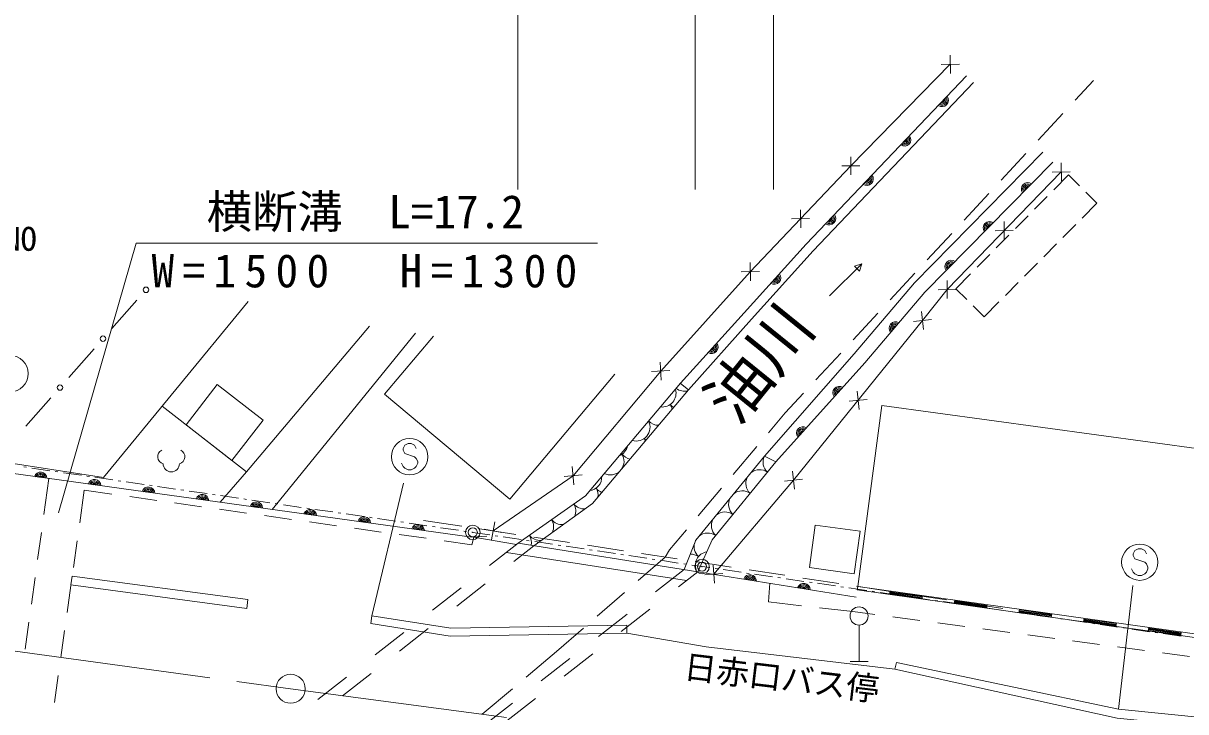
# Model space of a CAD drawing. Units: millimetres, scale not verified. Extents: x 40000 to 680000, y 20000 to 380000.
# Drawn here: x 153438 to 217502, y 277408 to 315323 of the extents above; entities that cross this region are included whole.
import ezdxf
from ezdxf.enums import TextEntityAlignment as Align

# ---------------------------------------------------------------- set-up
doc = ezdxf.new("R2010")
doc.units = ezdxf.units.MM
doc.header["$LTSCALE"] = 1000
doc.header["$PDMODE"] = 32
doc.header["$PDSIZE"] = 500
doc.linetypes.add('CHAIN', pattern=[18.5, 12, -1.5, 3.5, -1.5])
for name, color, linetype, lineweight in [('M-BGD', 7, 'Continuous', 13), ('M-BMK', 2, 'CHAIN', 13), ('M-BMK-ROW', 30, 'Continuous', 13), ('M-BMK-SRVR', 3, 'Continuous', 13), ('M-STR-HTXT', 7, 'Continuous', 13), ('M-STR-STR1', 1, 'Continuous', 13)]:
    doc.layers.add(name, color=color, linetype=linetype, lineweight=lineweight)
doc.styles.add('ＭＳ ゴシック', font='')
doc.styles.get('ＭＳ ゴシック').set_extended_font_data('MS Gothic')

msp = doc.modelspace()

# ---------------------------------------------------------------- linework, layer by layer
at = {"layer": 'M-BGD'}
for p, q in [((204523, 313563), (204533, 312563)), ((204028, 313058), (205028, 313068)), ((212422, 312171), (211412, 311083)), ((210732, 310350), (209371, 308885)), ((208691, 308152), (207330, 306686)), ((199042, 307974), (199052, 306974)), ((210631, 307640), (210646, 306640)), ((198547, 307469), (199547, 307479)), ((210139, 307132), (211138, 307147)), ((211044, 306969), (210225, 306144)), ((211648, 306369), (211044, 306969)), ((206650, 305953), (205289, 304487)), ((209873, 305789), (209168, 305079)), ((212607, 305417), (212003, 306016)), ((196262, 305057), (196288, 304057)), ((211789, 304592), (212607, 305417)), ((195775, 304544), (196775, 304570)), ((207488, 304399), (207503, 303400)), ((208816, 304724), (208112, 304015)), ((204608, 303754), (203248, 302289)), ((206996, 303892), (207996, 303907)), ((210732, 303527), (211437, 304237)), ((207760, 303660), (207055, 302950)), ((209675, 302463), (210380, 303172)), ((206703, 302595), (205998, 301885)), ((193490, 302140), (193516, 301140)), ((197872, 300321), (199654, 302074)), ((199255, 301945), (199654, 302074)), ((199518, 301678), (199255, 301945)), ((199654, 302074), (199518, 301678)), ((208619, 301398), (209323, 302108)), ((193003, 301627), (194003, 301653)), ((202567, 301556), (201207, 300090)), ((204345, 301159), (204360, 300159)), ((205646, 301531), (204828, 300706)), ((203853, 300652), (204853, 300667)), ((204828, 300706), (205432, 300106)), ((207562, 300333), (208266, 301043)), ((159706, 300080), (158328, 298514)), ((206391, 299154), (207210, 299979)), ((200526, 299357), (199165, 297892)), ((202941, 299458), (203053, 298464)), ((205787, 299754), (206391, 299154)), ((165747, 290613), (172524, 298641)), ((202500, 298905), (203494, 299017)), ((175055, 298250), (167161, 288543)), ((173355, 294891), (176043, 298097)), ((157337, 297388), (155958, 295822)), ((188543, 296667), (188594, 295669)), ((198485, 297159), (197124, 295693)), ((180251, 289109), (186034, 296005)), ((188069, 296142), (189068, 296194)), ((190106, 295133), (189653, 295491)), ((154967, 294696), (153588, 293130)), ((180251, 289109), (173355, 294891)), ((196444, 294960), (195434, 293872)), ((199389, 295055), (199495, 294061)), ((198945, 294505), (199940, 294611)), ((195434, 293872), (194505, 292773)), ((174641, 292180), (174459, 292089)), ((174823, 292180), (174641, 292180)), ((175005, 292089), (174823, 292180)), ((174459, 292089), (174368, 291907)), ((174368, 291907), (174368, 291816)), ((174368, 291816), (174459, 291634)), ((174459, 291634), (175005, 291453)), ((175096, 291907), (175005, 292089)), ((193859, 292009), (192568, 290481)), ((174368, 290907), (174277, 291089)), ((174459, 290816), (174368, 290907)), ((175005, 291453), (175096, 291362)), ((175096, 290907), (175005, 290816)), ((175096, 291362), (175187, 291180)), ((175187, 291089), (175096, 290907)), ((175187, 291180), (175187, 291089)), ((183696, 290906), (183783, 289910)), ((194282, 291475), (194918, 291179)), ((154574, 288277), (154847, 290248)), ((174641, 290725), (174459, 290816)), ((174823, 290725), (174641, 290725)), ((175005, 290816), (174823, 290725)), ((183241, 290364), (184237, 290452)), ((195390, 290102), (196385, 290208)), ((195835, 290652), (195941, 289658)), ((156800, 289608), (156548, 287819)), ((156800, 289608), (158316, 289395)), ((191922, 289718), (190631, 288190)), ((159307, 289256), (160792, 289047)), ((161782, 288908), (163268, 288699)), ((164258, 288559), (165743, 288351)), ((166734, 288211), (168219, 288002)), ((169209, 287863), (170695, 287654)), ((175495, 287949), (177615, 287627)), ((179419, 287858), (179238, 286875)), ((154231, 285801), (154436, 287286)), ((171685, 287515), (173170, 287306)), ((174160, 287167), (175646, 286958)), ((178152, 286606), (178267, 287026)), ((180618, 286610), (178267, 287026)), ((178604, 287477), (180581, 287176)), ((178837, 287457), (179821, 287276)), ((181570, 287026), (183547, 286725)), ((189986, 287427), (189056, 286327)), ((156409, 286828), (156200, 285343)), ((176636, 286819), (178152, 286606)), ((184536, 286575), (186513, 286274)), ((214875, 286371), (214693, 286280)), ((215057, 286371), (214875, 286371)), ((215239, 286280), (215057, 286371)), ((188822, 285923), (187334, 284636)), ((187501, 286124), (189479, 285823)), ((189056, 286327), (188822, 285923)), ((214693, 286280), (214602, 286098)), ((214602, 286098), (214602, 286007)), ((214602, 286007), (214693, 285825)), ((214693, 285825), (215239, 285644)), ((215330, 286098), (215239, 286280)), ((190467, 285673), (192445, 285372)), ((199332, 283718), (190617, 285122)), ((191453, 285479), (191535, 284482)), ((193433, 285222), (195411, 284921)), ((214602, 285098), (214511, 285280)), ((214693, 285007), (214602, 285098)), ((215239, 285644), (215330, 285553)), ((215330, 285098), (215239, 285007)), ((215330, 285553), (215421, 285371)), ((215421, 285280), (215330, 285098)), ((215421, 285371), (215421, 285280)), ((153888, 283324), (154093, 284810)), ((190996, 284940), (191992, 285021)), ((194583, 284483), (194499, 283457)), ((196399, 284771), (198376, 284471)), ((214875, 284916), (214693, 285007)), ((215057, 284916), (214875, 284916)), ((215239, 285007), (215057, 284916)), ((156060, 284353), (155851, 282867)), ((186578, 283981), (185066, 282672)), ((199365, 284320), (201342, 284020)), ((199426, 284311), (199398, 284113)), ((199398, 284113), (232931, 279381)), ((199426, 284311), (232730, 279611)), ((201208, 284059), (201180, 283861)), ((201186, 283901), (202968, 283650)), ((201192, 283941), (202974, 283689)), ((201197, 283980), (202980, 283729)), ((201203, 284020), (202985, 283768)), ((202331, 283869), (204308, 283569)), ((202963, 283610), (202991, 283808)), ((194499, 283457), (196334, 283247)), ((204773, 283556), (204745, 283358)), ((204751, 283398), (206533, 283146)), ((204756, 283438), (206539, 283186)), ((204762, 283477), (206544, 283226)), ((204768, 283517), (206550, 283265)), ((205297, 283418), (207417, 283096)), ((206528, 283107), (206555, 283305)), ((172656, 282695), (172588, 282263)), ((197327, 283134), (199162, 282924)), ((199162, 282924), (200365, 282764)), ((201356, 282632), (202843, 282434)), ((208338, 283053), (208310, 282855)), ((208315, 282895), (210098, 282643)), ((208321, 282935), (210103, 282683)), ((208327, 282974), (210109, 282723)), ((208332, 283014), (210115, 282762)), ((210092, 282604), (210120, 282802)), ((211902, 282550), (211875, 282352)), ((153545, 280848), (153750, 282334)), ((184310, 282018), (182823, 280731)), ((199499, 282182), (199499, 280182)), ((203835, 282302), (205321, 282105)), ((206313, 281973), (207800, 281775)), ((211880, 282392), (213662, 282140)), ((211886, 282432), (213668, 282180)), ((211891, 282471), (213674, 282220)), ((211897, 282511), (213679, 282259)), ((213657, 282101), (213685, 282299)), ((215467, 282047), (215439, 281849)), ((215445, 281889), (217227, 281637)), ((215450, 281929), (217233, 281677)), ((215456, 281968), (217238, 281717)), ((215462, 282008), (217244, 281756)), ((155712, 281877), (155503, 280392)), ((208791, 281643), (210278, 281445)), ((211269, 281313), (212756, 281115)), ((217222, 281598), (217250, 281796)), ((182823, 280731), (181155, 279321)), ((213747, 280984), (215234, 280786)), ((216225, 280654), (217712, 280456)), ((198999, 280182), (199999, 280182)), ((201563, 280122), (201461, 279746)), ((155363, 279402), (155154, 277916)), ((180391, 278676), (178724, 277267))]:
    msp.add_line(p, q, dxfattribs=at)
for points in [[(179329, 287366), (183739, 290408), (188569, 296168), (193503, 301640), (199047, 307474), (204528, 313063)], [(189666, 295506), (193163, 299385), (196583, 303155), (205421, 312425)], [(190106, 295133), (193562, 299024), (196977, 302788), (205810, 312054)], [(209627, 308219), (202550, 301032), (199229, 297124), (194295, 291490)], [(210179, 307676), (203121, 300510), (199811, 296615), (194918, 291179)], [(191494, 284981), (195888, 290155), (202997, 298961), (204353, 300659), (210639, 307140)], [(151908, 291221), (157866, 290311), (165830, 300001)], [(180717, 286688), (184414, 289302), (189666, 295506)], [(181569, 286553), (184806, 288874), (190106, 295133)], [(161089, 294232), (165747, 290613), (164287, 288941)], [(231813, 279627), (233288, 289828), (200761, 294277), (199426, 284311)], [(189869, 285240), (190494, 286848), (194295, 291490)], [(194918, 291179), (191398, 286869), (190617, 285122)], [(178985, 287073), (178165, 287020), (151430, 290721)], [(172656, 282695), (177003, 282010), (186697, 282171)], [(172588, 282263), (176973, 281571), (186705, 281733)], [(186697, 282171), (186705, 281733), (191072, 280987), (201461, 279746)], [(201563, 280122), (213802, 277550), (231298, 275795)], [(201461, 279746), (213724, 277058), (231248, 275301)]]:
    msp.add_lwpolyline(points, dxfattribs=at)
for points in [[(162410, 293205), (164939, 291241), (166661, 293458), (164133, 295422)], [(199559, 287351), (199237, 285004), (196766, 285343), (197088, 287690)], [(156133, 284869), (165820, 283581), (165756, 283100), (156069, 284388)]]:
    msp.add_lwpolyline(points, close=True, dxfattribs=at)
for centre, radius in [((160202, 300643), 150), ((157832, 297951), 150), ((152714, 296028), 1000), ((155463, 295259), 150), ((174732, 291453), 1000), ((214966, 285644), 1000), ((199499, 282682), 500)]:
    msp.add_circle(centre, radius, dxfattribs=at)
for centre, radius, start, end in [((204068, 311084), 354, 235.16495, 37.57013), ((204068, 311084), 283, 237.38899, 35.34609), ((204068, 311084), 212, 241.13532, 31.59977), ((204068, 311084), 142, 248.84705, 23.88804), ((204068, 311084), 100, 259.16471, 13.57038), ((201998, 308913), 354, 235.16495, 37.57013), ((201998, 308913), 283, 237.38899, 35.34609), ((201998, 308913), 212, 241.13532, 31.59977), ((201998, 308913), 142, 248.84705, 23.88804), ((201998, 308913), 100, 259.16471, 13.57038), ((199928, 306742), 354, 235.16495, 37.57013), ((199928, 306742), 283, 237.38899, 35.34609), ((199928, 306742), 212, 241.13532, 31.59977), ((199928, 306742), 142, 248.84705, 23.88804), ((199928, 306742), 100, 259.16471, 13.57038), ((208794, 306192), 354, 54.23669, 216.64187), ((208794, 306192), 283, 56.46073, 214.41783), ((208794, 306192), 212, 60.20706, 210.6715), ((208794, 306192), 142, 67.91879, 202.95977), ((208794, 306192), 100, 78.23645, 192.64211), ((197858, 304570), 354, 235.16495, 37.57013), ((197858, 304570), 283, 237.38899, 35.34609), ((197858, 304570), 212, 241.13532, 31.59977), ((197858, 304570), 142, 248.84705, 23.88804), ((197858, 304570), 100, 259.16471, 13.57038), ((206689, 304055), 354, 54.23669, 216.64187), ((206689, 304055), 283, 56.46073, 214.41783), ((206689, 304055), 212, 60.20706, 210.6715), ((206689, 304055), 142, 67.91879, 202.95977), ((206689, 304055), 100, 78.23645, 192.64211), ((204584, 301917), 354, 54.23669, 216.64187), ((204584, 301917), 283, 56.46073, 214.41783), ((204584, 301917), 212, 60.20706, 210.6715), ((204584, 301917), 142, 67.91879, 202.95977), ((204584, 301917), 100, 78.23645, 192.64211), ((194833, 301306), 354, 236.5886, 38.99378), ((194833, 301306), 283, 238.81264, 36.76974), ((194833, 301306), 212, 242.55897, 33.02342), ((194833, 301306), 142, 250.2707, 25.31169), ((194833, 301306), 100, 260.58836, 14.99402), ((201507, 298527), 354, 58.43287, 220.83805), ((201507, 298527), 283, 60.65691, 218.61401), ((201507, 298527), 212, 64.40324, 214.86769), ((201507, 298527), 142, 72.11497, 207.15596), ((201507, 298527), 100, 82.43263, 196.8383), ((191374, 297481), 354, 236.75939, 39.16457), ((191374, 297481), 283, 238.98343, 36.94053), ((191374, 297481), 212, 242.72975, 33.1942), ((191374, 297481), 142, 250.44148, 25.48247), ((191374, 297481), 100, 260.75914, 15.16481), ((188659, 294941), 752, 262.21845, 17.27346), ((189884, 295807), 752, 231.93944, 283.34903), ((198408, 294976), 354, 56.8102, 219.21538), ((198408, 294976), 283, 59.03424, 216.99134), ((198408, 294976), 212, 62.78056, 213.24501), ((198408, 294976), 142, 70.49229, 205.53328), ((198408, 294976), 100, 80.80996, 195.21562), ((188451, 293936), 752, 9.10749, 31.32426), ((189676, 294803), 752, 219.224, 238.52725), ((187226, 293070), 752, 252.28127, 27.21064), ((188451, 293936), 752, 223.12112, 270.38442), ((196401, 292746), 354, 56.8102, 219.21538), ((196401, 292746), 283, 59.03424, 216.99134), ((196401, 292746), 212, 62.78056, 213.24501), ((196401, 292746), 142, 70.49229, 205.53328), ((196401, 292746), 100, 80.80996, 195.21562), ((187018, 292066), 752, 19.90185, 31.32426), ((188243, 292932), 752, 219.224, 229.68988), ((161248, 291458), 402, 116.08703, 255.33416), ((161945, 291458), 402, 284.66584, 63.91297), ((186002, 292204), 752, 291.61513, 347.87678), ((185794, 291199), 752, 324.70126, 31.32426), ((187018, 292066), 752, 219.224, 259.59006), ((161596, 291069), 450, 180, 0), ((194958, 291146), 752, 154.09055, 226.80586), ((154389, 290257), 354, 0.91463, 163.31981), ((154389, 290257), 283, 3.13867, 161.09577), ((154389, 290257), 212, 6.885, 157.34945), ((154389, 290257), 142, 14.59673, 149.63772), ((154389, 290257), 100, 24.91439, 139.32006), ((184569, 290333), 752, 276.48429, 3.00762), ((185794, 291199), 752, 243.02012, 314.79065), ((185586, 290195), 752, 29.62519, 31.32426), ((186810, 291061), 752, 219.224, 220.85117), ((194009, 289984), 752, 153.50935, 226.80586), ((194009, 289984), 752, 54.7056, 127.86997), ((157361, 289845), 354, 0.91463, 163.31981), ((157361, 289845), 283, 3.13867, 161.09577), ((157361, 289845), 212, 6.885, 157.34945), ((157361, 289845), 142, 14.59673, 149.63772), ((157361, 289845), 100, 24.91439, 139.32006), ((160333, 289434), 354, 0.91463, 163.31981), ((160333, 289434), 283, 3.13867, 161.09577), ((160333, 289434), 212, 6.885, 157.34945), ((160333, 289434), 142, 14.59673, 149.63772), ((184361, 289328), 752, 352.32808, 31.32426), ((185586, 290195), 752, 219.224, 249.86672), ((193061, 288823), 752, 54.7056, 128.47831), ((160333, 289434), 100, 24.91439, 139.32006), ((163304, 289023), 354, 0.91463, 163.31981), ((163304, 289023), 283, 3.13867, 161.09577), ((163304, 289023), 212, 6.885, 157.34945), ((163304, 289023), 142, 14.59673, 149.63772), ((163304, 289023), 100, 24.91439, 139.32006), ((166276, 288611), 354, 0.91463, 163.31981), ((193061, 288823), 752, 152.90101, 226.80586), ((166276, 288611), 283, 3.13867, 161.09577), ((166276, 288611), 212, 6.885, 157.34945), ((166276, 288611), 142, 14.59673, 149.63772), ((166276, 288611), 100, 24.91439, 139.32006), ((169248, 288200), 354, 0.91463, 163.31981), ((169248, 288200), 283, 3.13867, 161.09577), ((169248, 288200), 212, 6.885, 157.34945), ((169248, 288200), 142, 14.59673, 149.63772), ((169248, 288200), 100, 24.91439, 139.32006), ((183136, 288462), 752, 337.51982, 31.32426), ((184361, 289328), 752, 219.224, 272.40124), ((192112, 287661), 752, 54.7056, 129.11809), ((172219, 287788), 354, 0.91463, 163.31981), ((172219, 287788), 283, 3.13867, 161.09577), ((172219, 287788), 212, 6.885, 157.34945), ((172219, 287788), 142, 14.59673, 149.63772), ((172219, 287788), 100, 24.91439, 139.32006), ((175191, 287377), 354, 0.91463, 163.31981), ((175191, 287377), 283, 3.13867, 161.09577), ((181912, 287596), 752, 336.10379, 31.32426), ((183136, 288462), 752, 219.224, 273.7631), ((192112, 287661), 752, 152.26123, 226.80586), ((175191, 287377), 212, 6.885, 157.34945), ((175191, 287377), 142, 14.59673, 149.63772), ((175191, 287377), 100, 24.91439, 139.32006), ((180687, 286730), 752, 348.18538, 31.32426), ((181912, 287596), 752, 219.224, 275.17912), ((191163, 286499), 752, 54.7056, 129.79483), ((191163, 286499), 752, 163.16047, 226.80586), ((191163, 286499), 752, 151.58449, 154.34204), ((190214, 285338), 752, 54.7056, 91.12352), ((191230, 285476), 752, 99.48026, 207.32689), ((193485, 284605), 354, 359.64888, 162.05406), ((193485, 284605), 283, 1.87292, 159.83002), ((193485, 284605), 212, 5.61925, 156.08369), ((193485, 284605), 142, 13.33097, 148.37196), ((193485, 284605), 100, 23.64864, 138.0543), ((196447, 284128), 354, 359.64888, 162.05406), ((196447, 284128), 283, 1.87292, 159.83002), ((196447, 284128), 212, 5.61925, 156.08369), ((196447, 284128), 142, 13.33097, 148.37196), ((196447, 284128), 100, 23.64864, 138.0543)]:
    msp.add_arc(centre, radius, start, end, dxfattribs=at)
at = {"layer": 'M-BMK'}
msp.add_lwpolyline([(69364, 292158), (133505, 283404), (168173, 278674), (191695, 275537), (214382, 272562), (235120, 270208), (258504, 267569), (267578, 266741), (289412, 264896), (309445, 263686), (327321, 262933), (348186, 262506), (367535, 262566), (391997, 263008), (424208, 263664), (450685, 264212), (467318, 264594), (485838, 264954), (567692, 266562)], dxfattribs=at)
at = {"layer": 'M-BMK-ROW'}
for p, q in [((153472, 290891), (153620, 290869)), ((153917, 290826), (154907, 290681)), ((155204, 290638), (155352, 290617)), ((155649, 290573), (156639, 290429)), ((156935, 290386), (157084, 290364)), ((157381, 290321), (158370, 290177)), ((158667, 290133), (158816, 290112)), ((159112, 290069), (160102, 289924)), ((160399, 289881), (160547, 289859)), ((160844, 289816), (161834, 289672)), ((162131, 289629), (162279, 289607)), ((162576, 289564), (163565, 289420)), ((163862, 289376), (164011, 289355)), ((164308, 289311), (165297, 289167)), ((165594, 289124), (165742, 289102)), ((166039, 289059), (167029, 288915)), ((167326, 288872), (167474, 288850)), ((167771, 288807), (168761, 288663)), ((169057, 288619), (169206, 288598)), ((169503, 288554), (170492, 288410)), ((170789, 288367), (170938, 288345)), ((171234, 288302), (172224, 288158)), ((172521, 288115), (172669, 288093)), ((172966, 288050), (173956, 287905)), ((174252, 287862), (174401, 287841)), ((174698, 287797), (175687, 287653)), ((175984, 287610), (176133, 287588)), ((176429, 287545), (177419, 287401)), ((177716, 287357), (177864, 287336)), ((178161, 287293), (178213, 287285)), ((178213, 287285), (179150, 287146)), ((179447, 287101), (179595, 287079)), ((179892, 287035), (180881, 286888)), ((181178, 286844), (181326, 286822)), ((181623, 286777), (182612, 286630)), ((182909, 286586), (183057, 286564)), ((183354, 286520), (184343, 286372)), ((184640, 286328), (184788, 286306)), ((185085, 286262), (186074, 286115)), ((186371, 286071), (186519, 286049)), ((186816, 286004), (187805, 285857)), ((188102, 285813), (188250, 285791)), ((188547, 285747), (189536, 285599)), ((189833, 285555), (189981, 285533)), ((190278, 285489), (190846, 285404)), ((190846, 285404), (191267, 285343)), ((191564, 285300), (191712, 285278)), ((192009, 285235), (192999, 285091)), ((193296, 285048), (193444, 285027)), ((193741, 284983), (194731, 284839)), ((195027, 284796), (195176, 284775)), ((195473, 284731), (196462, 284587)), ((196759, 284544), (196908, 284523)), ((197205, 284480), (198194, 284336)), ((198491, 284292), (198639, 284271)), ((198936, 284228), (199926, 284084)), ((200223, 284040), (200371, 284019)), ((200668, 283976), (201658, 283832)), ((201955, 283789), (202103, 283767)), ((202400, 283724), (203389, 283580)), ((203686, 283537), (203835, 283515)), ((204132, 283472), (205121, 283328)), ((205418, 283285), (205567, 283263)), ((205863, 283220), (206853, 283076)), ((207150, 283033), (207298, 283011)), ((207595, 282968), (208585, 282824)), ((208882, 282781), (209030, 282759)), ((209327, 282716), (210317, 282572)), ((210613, 282529), (210762, 282507)), ((211059, 282464), (212048, 282320)), ((212345, 282277), (212494, 282256)), ((212791, 282212), (213780, 282068)), ((214077, 282025), (214225, 282004)), ((214522, 281960), (215512, 281817)), ((215809, 281773), (215957, 281752)), ((216254, 281709), (217244, 281565))]:
    msp.add_line(p, q, dxfattribs=at)
for centre in [(178213, 287285), (190846, 285404)]:
    msp.add_circle(centre, 400, dxfattribs=at)
for p in [(178213, 287285), (190846, 285404)]:
    msp.add_point(p, dxfattribs=at)
at = {"layer": 'M-BMK-SRVR'}
msp.add_circle((168173, 278674), 800, dxfattribs=at)
at = {"layer": 'M-STR-HTXT'}
for p, q in [((180686, 324409), (180686, 306173)), ((190465, 324409), (190465, 306173)), ((194777, 324409), (194777, 306173)), ((172656, 282695), (174386, 289993)), ((214586, 284361), (213802, 277550))]:
    msp.add_line(p, q, dxfattribs=at)
msp.add_lwpolyline([(155386, 288369), (159668, 303205), (185076, 303205)], dxfattribs=at)
at = {"layer": 'M-STR-STR1'}
for p, q in [((180717, 286688), (179140, 285458)), ((180470, 285691), (181569, 286553)), ((180717, 286688), (190617, 285122)), ((180067, 286181), (189989, 284631)), ((189869, 285240), (188289, 284013)), ((189547, 284286), (190617, 285122)), ((177323, 283222), (178896, 284456)), ((177562, 284228), (175985, 282999)), ((186710, 282787), (185130, 281560)), ((186395, 281824), (187971, 283055)), ((174176, 280753), (175749, 281987)), ((174408, 281769), (172830, 280539)), ((183551, 280333), (181971, 279106)), ((183243, 279361), (184819, 280592)), ((171028, 278284), (172602, 279518)), ((171253, 279310), (169676, 278080)), ((180091, 276899), (181667, 278130)), ((180391, 277879), (178812, 276653))]:
    msp.add_line(p, q, dxfattribs=at)

# ---------------------------------------------------------------- texts
at = {"layer": 'M-BGD', "style": 'ＭＳ ゴシック'}
msp.add_text('YAMAGUCHI ODONO', height=1320, dxfattribs=at).set_placement((147453, 303452), align=Align.MIDDLE_CENTER)
msp.add_text('油川', height=2566, rotation=51.049, dxfattribs=at).set_placement((195567, 295321), align=Align.BOTTOM_CENTER)
msp.add_text('日赤口バス停', height=1320, rotation=353.188, dxfattribs=at).set_placement((195227, 279278), align=Align.MIDDLE_CENTER)
at = {"layer": 'M-STR-HTXT', "style": 'ＭＳ ゴシック'}
msp.add_text('横断溝\u3000L=17.2', height=1833, dxfattribs=at).set_placement((172289, 304949), align=Align.MIDDLE_CENTER)
at = {"layer": 'M-STR-HTXT', "insert": (172471, 301681), "char_height": 1833, "attachment_point": 5, "style": 'ＭＳ ゴシック'}
msp.add_mtext('\\T1.37;W=1500\u3000H=1300', dxfattribs=at)

doc.saveas('drawing.dxf')
